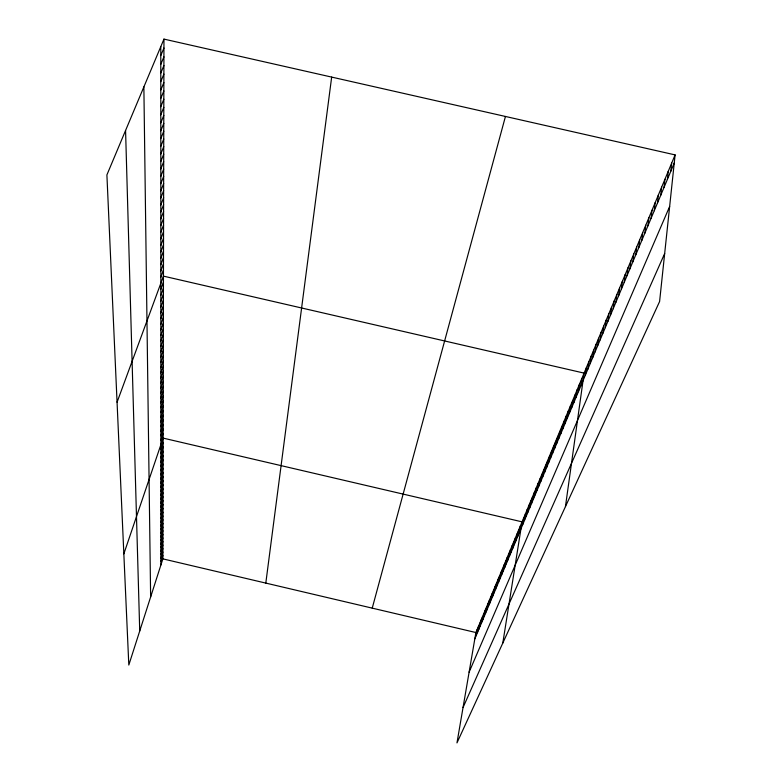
<?xml version="1.0" encoding="UTF-8"?>
<svg xmlns="http://www.w3.org/2000/svg" width="782" height="782" viewBox="0 0 782 782"><rect width="100%" height="100%" fill="white"/><g stroke="black" fill="none" stroke-linecap="round" stroke-linejoin="round"><path stroke-width="1.17" d="M163.956 39.1L106.899 174.924L128.815 665.042L162.861 558.866L163.956 39.1L675.101 154.895L659.597 301.52L456.971 742.9L475.906 632.54L675.101 154.895M670.79 171.258L671.67 163.125M664.045 187.367L664.935 179.264M667.398 179.371L668.278 171.248M660.741 195.256L661.64 187.172M657.476 203.046L658.385 194.982M651.074 218.325L651.993 210.29M654.251 210.729L655.169 202.685M647.936 225.812L648.865 217.807M644.837 233.202L645.776 225.216M638.747 247.718L639.705 239.771M641.768 240.514L642.716 232.537M635.766 254.844L636.724 246.907M629.911 268.812L630.879 260.924M632.824 261.872L633.782 253.964M624.192 282.449L625.18 274.599M627.037 275.675L628.014 267.806M621.387 289.144L622.374 281.315M615.874 302.292L616.881 294.501M618.611 295.762L619.608 287.952M265.802 583.098L331.666 77.095M610.498 315.126L611.504 307.385M613.176 308.753L614.173 300.982M605.239 327.668L606.265 319.955M607.858 321.431L608.865 313.709M602.658 333.826L603.684 326.133M597.585 345.927L598.621 338.283M600.107 339.916L601.133 332.242M592.629 357.765L593.665 350.16M595.092 351.88L596.128 344.256M585.395 375.008L586.451 367.472M587.781 369.329L588.826 361.763M590.195 363.581L591.231 355.996M580.713 386.21L581.759 378.703M565.445 506.609L584.095 373.112L163.458 276.134L117.065 402.202M576.119 397.168L577.175 389.7M578.397 391.714L579.452 384.236M571.622 407.881L572.688 400.462M573.861 402.554L574.917 395.115M565.063 423.541L566.129 416.18M567.224 418.38L568.299 411M569.413 413.16L570.479 405.76M560.802 433.697L561.877 426.385M562.923 428.644L563.998 421.312M554.585 448.545L555.66 441.292M556.637 443.648L557.713 436.376M558.71 438.702L559.785 431.4M548.553 462.934L549.638 455.74M550.538 458.184L551.623 450.97M552.551 453.394L553.636 446.16M542.698 476.893L543.793 469.757M544.634 472.289L545.719 465.134M546.579 467.636L547.664 460.461M537.029 490.431L538.114 483.364M538.896 485.964L539.991 478.867M540.792 481.448L541.877 474.342M531.516 503.579L532.61 496.56M533.334 499.239L534.429 492.201M535.171 494.859L536.266 487.802M526.169 516.345L527.264 509.385M527.938 512.132L529.033 505.152M529.717 507.87L530.812 500.881M502.806 643.058L522.063 521.848L163.115 438.106L123.849 553.851M522.689 524.644L523.784 517.733M524.419 520.519L525.514 513.578M514.263 544.741L515.367 537.918M515.915 540.792L517.019 533.959M517.586 536.814L518.681 529.961M519.268 532.796L520.362 525.924M507.811 560.147L508.906 553.412M509.405 556.344L510.499 549.59M511.008 552.512L512.102 545.738M512.63 548.641L513.725 541.848M501.585 575.005L502.679 568.338M503.119 571.339L504.214 564.653M504.664 567.644L505.758 560.938M506.228 563.91L507.322 557.195M495.573 589.335L496.668 582.746M497.059 585.796L498.154 579.188M498.554 582.238L499.649 575.611M500.06 578.631L501.154 571.994M489.776 603.176L490.871 596.656M491.204 599.755L492.298 593.225M492.65 596.314L493.745 589.765M494.107 592.844L495.202 586.265M482.807 619.803L483.892 613.381M484.175 616.539L485.26 610.087M485.554 613.235L486.648 606.773M486.951 609.911L488.046 603.43M488.359 606.558L489.454 600.058M476.121 635.746L477.206 629.412M477.44 632.618L478.525 626.255M478.76 629.451L479.845 623.078M480.099 626.265L481.184 619.872M481.448 623.049L482.533 616.636M372.232 608.142L505.446 116.459M160.906 558.123L162.871 552.014M160.906 561.554L162.871 555.455M160.906 544.135L162.9 537.957M160.906 547.674L162.9 541.515M160.906 551.193L162.891 545.044M160.906 554.673L162.881 548.544M160.906 533.324L162.93 527.097M160.906 536.96L162.92 530.743M160.906 540.558L162.91 534.37M160.897 522.229L162.949 515.954M160.897 525.963L162.939 519.707M160.906 529.658L162.939 523.412M160.897 510.851L162.979 504.527M160.897 514.673L162.969 508.368M160.897 518.466L162.959 512.181M160.897 499.16L162.998 492.787M160.897 503.09L162.988 496.736M160.897 506.98L162.988 500.646M160.887 487.157L163.027 480.735M160.897 491.194L163.018 484.791M160.897 495.192L163.008 488.809M160.887 474.821L163.047 468.359M160.887 478.975L163.047 472.524M160.887 483.081L163.037 476.649M160.887 462.152L163.076 455.632M160.887 466.414L163.067 459.914M160.887 470.637L163.057 464.156M160.887 453.501L163.096 446.952M160.887 457.851L163.086 451.312M160.877 440.227L163.125 433.619M160.887 449.122L163.106 442.553M160.877 431.165L163.145 424.528M160.877 435.721L163.135 429.093M160.877 417.236L163.174 410.55M160.877 421.928L163.164 415.252M160.877 426.561L163.155 419.914M160.867 407.725L163.194 401.01M160.877 412.505L163.184 405.799M160.867 398.028L163.213 391.274M160.867 402.896L163.203 396.161M160.867 383.112L163.243 376.308M160.867 388.136L163.233 381.342M160.867 393.102L163.223 386.337M160.867 372.916L163.262 366.074M160.867 378.038L163.252 371.215M160.857 362.516L163.291 355.634M160.857 367.745L163.282 360.883M160.857 351.89L163.311 344.979M160.857 357.227L163.301 350.336M160.857 341.05L163.33 334.11M160.857 346.494L163.321 339.574M160.857 335.546L163.35 328.587M160.848 324.354L163.37 317.365M160.848 329.975L163.36 323.005M160.848 312.927L163.389 305.899M160.848 318.665L163.379 311.656M160.848 301.246L163.418 294.188M160.848 307.111L163.409 300.073M160.848 295.313L163.428 288.235M160.838 289.311L163.448 282.214M160.838 270.924L163.477 263.788M160.838 277.121L163.467 269.995M160.838 264.668L163.497 257.513M160.828 251.931L163.526 244.746M160.838 258.334L163.506 251.169M160.828 245.46L163.536 238.256M160.828 238.911L163.546 231.687M160.828 225.578L163.575 218.325M160.828 232.283L163.565 225.05M160.828 218.804L163.594 211.531M160.818 205.001L163.624 197.699M160.818 211.942L163.604 204.659M160.818 197.973L163.633 190.661M160.818 190.867L163.653 183.545M160.818 183.672L163.663 176.331M160.809 176.4L163.682 169.039M160.809 161.571L163.712 154.181M160.809 169.029L163.692 161.659M160.809 154.015L163.731 146.615M160.809 146.371L163.741 138.961M160.809 138.629L163.761 131.21M160.799 130.799L163.78 123.361M160.799 122.862L163.79 115.404M160.799 114.827L163.809 107.359M160.799 106.684L163.829 99.206M160.789 98.444L163.849 90.947M160.789 90.086L163.858 82.589M160.789 81.631L163.878 74.114M160.789 73.058L163.897 65.532M160.789 64.378L163.917 56.842M160.779 55.571L163.937 48.025M474.821 638.855L674.24 163.047M469.102 672.168L669.646 206.487M463.042 707.524L664.671 253.515M162.861 558.866L475.906 632.54M125.57 130.477L139.724 631.015M143.868 86.919L150.633 596.998M160.779 46.656L160.906 564.956"/></g></svg>
